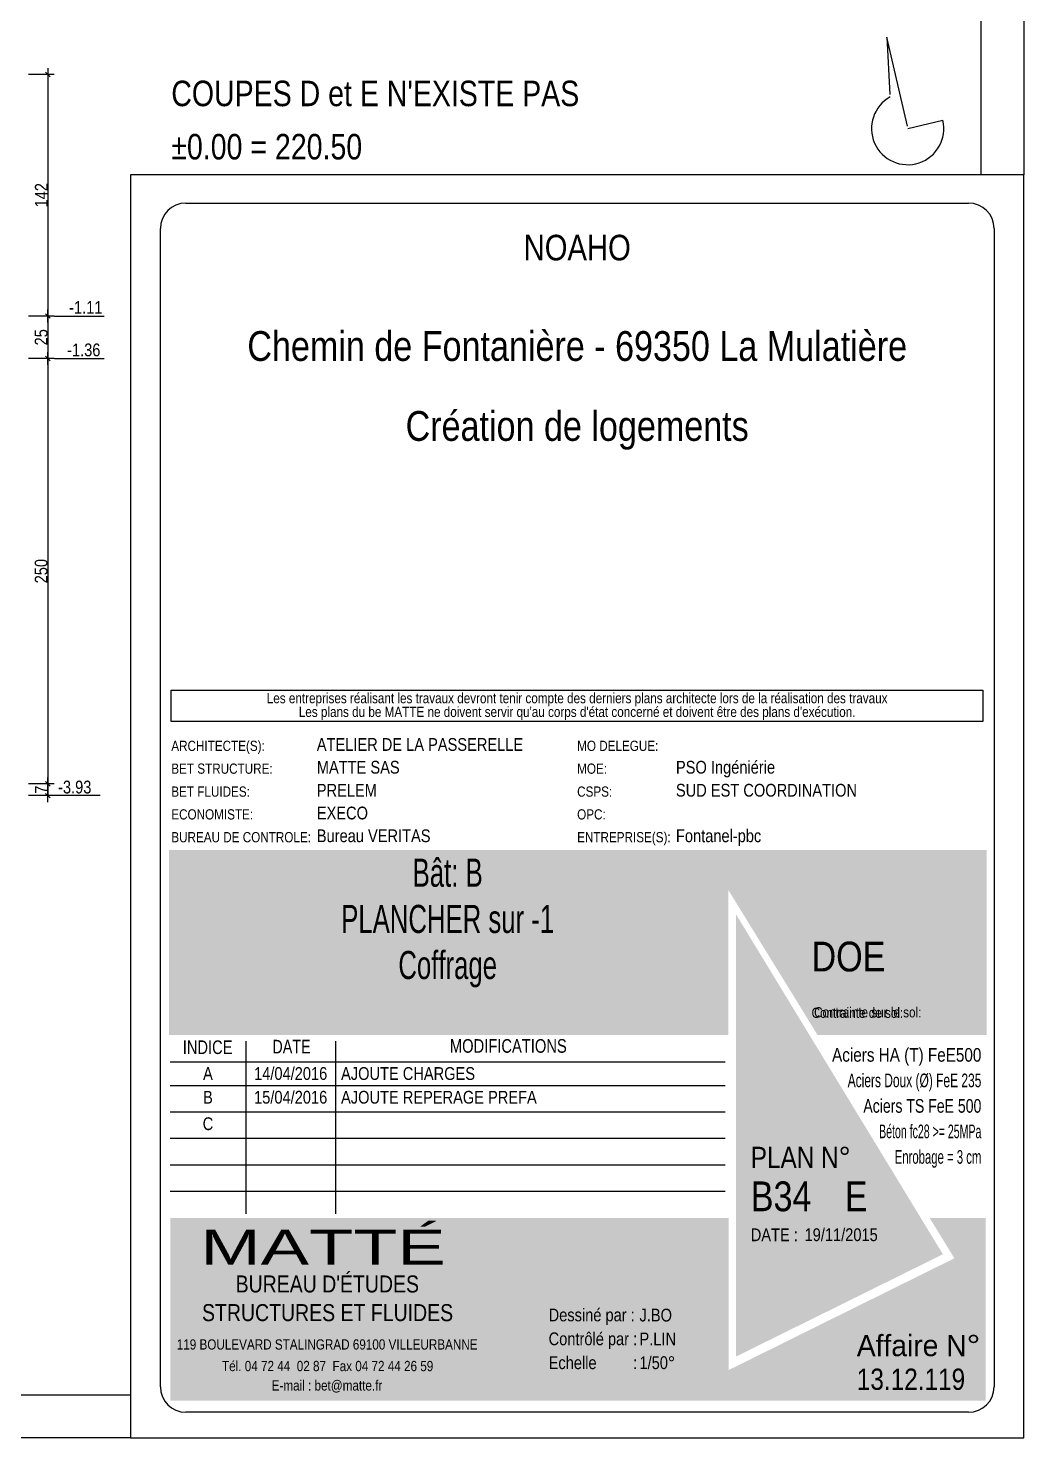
# Model space of a CAD drawing. Header units: millimetres. Extents: x 19188 to 26006, y -37354 to 0.
# Drawn here: x 24836 to 26006, y -37354 to -35696 of the extents above; entities that cross this region are included whole.
import ezdxf
from ezdxf.enums import TextEntityAlignment as Align

# ---------------------------------------------------------------- set-up
doc = ezdxf.new("R2010")
doc.units = ezdxf.units.MM
for name, color, linetype in [('01-Cad  2', 1, 'Continuous'), ('01-cartouche', 7, 'Continuous'), ('01-cartouche-cage A', 7, 'Continuous'), ('01_cote_gen', 4, 'Continuous'), ('01_texte', 230, 'Continuous'), ('AA_COTES', 2, 'Continuous')]:
    doc.layers.add(name, color=color, linetype=linetype)
doc.styles.add('ARIAL NA', font='ARIALN.TTF')
doc.styles.add('cartouche', font='ARIALN.TTF', dxfattribs={"width": 0.01})
doc.styles.add('MATTE_TXT', font='arial.ttf')
doc.styles.add('STYLE2', font='ARIALN.TTF')
doc.styles.add('stylemattecart', font='ARIALN.TTF')
doc.dimstyles.new('JB25', dxfattribs={"dimscale": 0.1, "dimtxt": 150, "dimasz": 15, "dimexe": 0.1, "dimexo": 0.1, "dimgap": 0.09, "dimtad": 1, "dimdec": 1, "dimlfac": 0.5, "dimdsep": 46, "dimtxsty": 'STYLE2', "dimblk1": 'BOND_G', "dimblk2": 'BOND_D', "dimsah": 1, "dimcen": 1.5, "dimdle": 0.01, "dimse1": 1, "dimse2": 1, "dimclrd": 4, "dimclre": 2, "dimclrt": 6, "dimazin": 2, "dimtfac": 2.333333, "dimtdec": 1, "dimtix": 1, "dimtmove": 2, "dimatfit": 3, "dimldrblk": 'BOND_G', "dimfxl": 1, "dimtolj": 1, "dimtzin": 0, "dimarcsym": 0})

# ---------------------------------------------------------------- blocks, each defined once
blk = doc.blocks.new('cartstruc')
at = {"layer": '01-cartouche-cage A', "linetype": 'Continuous'}
h = blk.add_hatch(color=9, dxfattribs=at)
h.dxf.hatch_style = 2
h.paths.add_polyline_path([(-43.6, 691.3), (-1004.8, 691.3), (-1004.8, 473.8), (-347.3, 473.8), (-347.3, 644.1), (-242.5, 473.8), (-43.6, 473.8)])
h.paths.add_polyline_path([(-951, 670.1), (-407.9, 670.1), (-407.9, 498.5), (-951, 498.5)], flags=24)
h.paths.add_polyline_path([(-223.9, 590.8), (-105, 590.8), (-105, 608.8), (-223.9, 608.8)], flags=24)
h.paths.add_polyline_path([(-224.7, 609.7), (-105.7, 609.7), (-105.7, 627.7), (-224.7, 627.7)], flags=24)
h.paths.add_polyline_path([(-226.3, 624.9), (-64.8, 624.9), (-64.8, 652.4), (-226.3, 652.4)], flags=24)
h.paths.add_polyline_path([(-226.3, 646.9), (-85, 646.9), (-85, 674.3), (-226.3, 674.3)], flags=24)
h = blk.add_hatch(color=1, dxfattribs=at)
h.dxf.hatch_style = 2
h.paths.add_polyline_path([(-338.4, 615.7), (-338.4, 95.5), (-95.1, 215.8)])
h.paths.add_polyline_path([(-318.9, 264.4), (-190.8, 265.4), (-191.1, 303.5), (-319.2, 302.5)], flags=24)
h.paths.add_polyline_path([(-326.5, 202.5), (-70.2, 203.9), (-70.5, 265.1), (-326.9, 263.8)], flags=9)
h = blk.add_hatch(color=8, dxfattribs=at)
h.dxf.hatch_style = 2
h.paths.add_polyline_path([(-45, 258.5), (-110.7, 258.5), (-81.6, 211.1), (-347.1, 79.6), (-347.1, 258.5), (-1003.4, 258.5), (-1003.4, 43.7), (-45, 43.7)])
h.paths.add_polyline_path([(-202.1, 89.1), (-60, 89.1), (-60, 127.9), (-202.1, 127.9)], flags=24)
h.paths.add_polyline_path([(-999.3, 201), (-637.8, 201), (-637.8, 47), (-999.3, 47)], flags=24)
h.paths.add_polyline_path([(-978.3, 193.3), (-435, 193.3), (-435, 254.8), (-978.3, 254.8)], flags=24)
h.paths.add_polyline_path([(-559.9, 135.5), (-504.8, 135.5), (-504.8, 166.4), (-559.9, 166.4)], flags=24)
h.paths.add_polyline_path([(-203.2, 50.3), (-56.6, 50.3), (-56.6, 88.6), (-203.2, 88.6)], flags=24)
h.paths.add_polyline_path([(-457.1, 55), (-402.4, 55), (-402.4, 85.9), (-457.1, 85.9)], flags=24)
h.paths.add_polyline_path([(-458.8, 92.7), (-404.1, 92.7), (-404.1, 123.6), (-458.8, 123.6)], flags=24)
h.paths.add_polyline_path([(-557.8, 55.3), (-498.9, 55.3), (-498.9, 86.2), (-557.8, 86.2)], flags=24)
h.paths.add_polyline_path([(-550.6, 93.7), (-498.3, 93.7), (-498.3, 124.6), (-550.6, 124.6)], flags=24)
h.paths.add_polyline_path([(-459.9, 172.5), (-408.3, 172.5), (-408.3, 203.4), (-459.9, 203.4)], flags=24)
h.paths.add_polyline_path([(-547.6, 175), (-500.7, 175), (-500.7, 205.9), (-547.6, 205.9)], flags=24)
h.paths.add_polyline_path([(-562.3, 213.8), (-499.3, 213.8), (-499.3, 244.7), (-562.3, 244.7)], flags=8)
h.paths.add_polyline_path([(-458.6, 213), (-411.3, 213), (-411.3, 243.9), (-458.6, 243.9)], flags=24)
h.paths.add_polyline_path([(-457.7, 133.4), (-405.4, 133.4), (-405.4, 164.4), (-457.7, 164.4)], flags=24)
for p, q in [((0, 1485), (-1050, 1485)), ((-1050, 1485), (-1050, 0)), ((0, 0), (0, 1485)), ((-1050, 0), (0, 0))]:
    blk.add_line(p, q, dxfattribs=at)
at = {"layer": '01-cartouche-cage A', "color": 7, "linetype": 'Continuous'}
for p, q in [((-985, 1452), (-65, 1452)), ((-1015, 60), (-1015, 1422)), ((-35, 1422), (-35, 292.1)), ((-35, 292.1), (-35, 60)), ((-65, 30), (-985, 30))]:
    blk.add_line(p, q, dxfattribs=at)
at = {"layer": '01-cartouche-cage A', "color": 7}
for p, q in [((-1002.2, 879.3), (-48.1, 879.3)), ((-1002.2, 842.3), (-1002.2, 879.3)), ((-48.1, 879.3), (-48.1, 842.3)), ((-48.1, 842.3), (-1002.2, 842.3))]:
    blk.add_line(p, q, dxfattribs=at)
at = {"layer": '01-cartouche-cage A', "color": 8}
for p, q in [((-914.7, 466.6), (-914.7, 263.2)), ((-809.1, 466.6), (-809.1, 263.2)), ((-1003.6, 442.3), (-351, 442.3)), ((-1003.6, 414.4), (-351, 414.4)), ((-1003.6, 383.3), (-351, 383.3)), ((-1003.6, 352.2), (-351, 352.2)), ((-1003.6, 321.1), (-351, 321.1)), ((-1003.6, 290), (-351, 290))]:
    blk.add_line(p, q, dxfattribs=at)
at = {"layer": '01-cartouche-cage A', "color": 7, "linetype": 'Continuous'}
for centre, start, end in [((-985, 1422), 90, 180), ((-65, 1422), 0, 90), ((-985, 60), 180, 270), ((-65, 60), 270, 0)]:
    blk.add_arc(centre, 30, start, end, dxfattribs=at)
at = {"layer": '01-cartouche-cage A', "color": 7, "style": 'stylemattecart'}
for s, p in [('Les entreprises réalisant les travaux devront tenir compte des derniers plans architecte lors de la réalisation des travaux', (-525.1, 869.8)), ("Les plans du be MATTE ne doivent servir qu'au corps d'état concerné et doivent être des plans d'exécution.", (-525.1, 853.7))]:
    blk.add_text(s, height=12, dxfattribs=at).set_placement(p, align=Align.MIDDLE_CENTER)
at = {"layer": '01-cartouche-cage A', "color": 8, "style": 'cartouche'}
for s, p in [('ARCHITECTE(S):', (-1002.2, 807.7)), ('MO DELEGUE:', (-525.1, 807.7)), ('BET STRUCTURE:', (-1002.2, 780.9)), ('MOE:', (-525.1, 780.9)), ('BET FLUIDES:', (-1002.2, 753.9)), ('CSPS:', (-525.1, 753.9)), ('ECONOMISTE:', (-1002.2, 727.1)), ('OPC:', (-525.1, 727.1)), ('ENTREPRISE(S):', (-525.1, 700.3)), ('BUREAU DE CONTROLE:', (-1002.2, 700.3))]:
    blk.add_text(s, height=12, dxfattribs=at).set_placement(p)
at = {"layer": '01-cartouche-cage A', "color": 7, "style": 'stylemattecart'}
for s, height, p in [('Contrainte de sol:', 12, (-249.5, 493.8)), ('Contrainte sur le sol:', 12, (-246.5, 494.4)), ('Dessiné par :', 15, (-558.6, 137)), ('Contrôlé par :', 15, (-558.6, 108.9)), ('119 BOULEVARD STALINGRAD 69100 VILLEURBANNE', 12, (-995.8, 103.8)), ('Tél. 04 72 44  02 87  Fax 04 72 44 26 59', 12, (-942.6, 78.4)), ('Echelle         :', 15, (-558.6, 80.8)), ('E-mail : bet@matte.fr', 12, (-884.2, 55.6))]:
    blk.add_text(s, height=height, dxfattribs=at).set_placement(p)
for s, height, width, p, p2 in [('INDICE', 16, 0.941138, (-988.7, 451.3), (-930.3, 451.3)), ('DATE', 16, 0.922192, (-883.4, 452), (-838.3, 452)), ('MODIFICATIONS', 16, 0.943218, (-674.7, 452.8), (-537.3, 452.8)), ('Aciers HA (T) FeE500', 16, 0.978863, (-225.4, 442.3), (-49.9, 442.3)), ('Aciers Doux (Ø) FeE 235', 16, 0.76709, (-207, 412.3), (-49.9, 412.3)), ('Aciers TS FeE 500', 16, 0.901377, (-188.6, 382.3), (-49.9, 382.3)), ('Béton fc28 >= 25MPa', 16, 0.678142, (-170.1, 352.3), (-49.9, 352.3)), ('Enrobage = 3 cm', 16, 0.726904, (-151.7, 322.3), (-49.9, 322.3)), ('Affaire N°', 25, 1.15762, (-196.3, 96), (-51.1, 96))]:
    blk.add_text(s, height=height, dxfattribs=dict(at, width=width)).set_placement(p, p2, align=Align.FIT)
at = {"layer": '01-cartouche-cage A', "color": 255, "style": 'stylemattecart'}
for s, height, p in [('PLAN N°', 25, (-321, 317.2)), ('DATE :', 15, (-321, 231.2)), ("BUREAU D'ÉTUDES", 20, (-926.6, 170.9)), ('STRUCTURES ET FLUIDES', 20, (-966.1, 137.2))]:
    blk.add_text(s, height=height, dxfattribs=at).set_placement(p)
at = {"layer": '01-cartouche-cage A', "color": 255, "style": 'stylemattecart', "width": 1.812358}
blk.add_text('MATTÉ', height=41, dxfattribs=at).set_placement((-968, 203.6), (-679.6, 203.6), align=Align.FIT)
at = {"layer": '01-cartouche-cage A', "color": 7, "style": 'stylemattecart'}
for tag, height, p in [('NOMCLIENT', 30, (-525, 1399.6)), ('ADRESSE1CLIENT', 25, (-525, 1326.7)), ('ADRESSE2CLIENT', 25, (-525, 1283.9)), ('NOMAFFAIRE1', 45, (-525.1, 1189.8)), ('NOMAFFAIRE2', 45, (-525.1, 1110.4)), ('NOMAFFAIRE3', 45, (-525.1, 1031.7)), ('ADRESSE1AFFAIRE', 20, (-525.1, 943.3)), ('ADRESSE2AFFAIRE', 20, (-525.1, 909.2)), ('INDICE-A', 15, (-959.1, 428.4)), ('DATE-A', 15, (-861.9, 428.4)), ('INDICE-B', 15, (-959.1, 400.5)), ('DATE-B', 15, (-861.9, 400.5)), ('INDICE-C', 15, (-959.1, 369.4)), ('DATE-C', 15, (-861.9, 369.4)), ('INDICE-D', 15, (-959.1, 338.3)), ('DATE-D', 15, (-861.9, 338.3)), ('INDICE-E', 15, (-959.1, 307.2)), ('DATE-E', 15, (-861.9, 307.2)), ('INDICE-F', 15, (-959.1, 276.1)), ('DATE-F', 15, (-861.9, 276.1))]:
    blk.add_attdef(tag, text='', height=height, dxfattribs=at).set_placement(p, align=Align.MIDDLE_CENTER)
for tag, height, p in [('NOMARCHI', 15, (-831.1, 803.3)), ('MODEL', 15, (-408.9, 803.3)), ('BETSTRUCTURE', 15, (-831.1, 776.5)), ('MOE', 15, (-408.9, 776.5)), ('BETFLUIDES', 15, (-831.1, 749.5)), ('CSPS', 15, (-408.9, 749.5)), ('ECONOMISTE', 15, (-831.1, 722.7)), ('OPC', 15, (-408.9, 722.7)), ('BDC', 15, (-831.1, 695.9)), ('NOMENTREPRISE', 15, (-408.9, 695.9)), ('NUMBAT', 27, (-249.5, 614.7)), ('PHASE', 35, (-249.5, 537.9)), ('CONT-SOL', 12, (-138.6, 490.2)), ('NOMDESS', 15, (-451.8, 132.3)), ('NOMING', 15, (-451.8, 104.3)), ('ECH', 15, (-451.8, 76.3)), ('NUMAFF', 25, (-196.3, 48.9))]:
    blk.add_attdef(tag, text='', height=height, dxfattribs=at).set_placement(p, align=Align.BOTTOM_LEFT)
at = {"layer": '01-cartouche-cage A', "color": 7, "style": 'stylemattecart', "width": 0.8}
for tag, p in [('TITRTEPLAN1', (-677.3, 664.6)), ('TITRTEPLAN2', (-677.3, 610.2)), ('TITRTEPLAN3', (-677.3, 556)), ('TITRTEPLAN4', (-677.3, 501.4))]:
    blk.add_attdef(tag, text='', height=33, dxfattribs=at).set_placement(p, align=Align.MIDDLE_CENTER)
at = {"layer": '01-cartouche-cage A', "color": 7, "style": 'stylemattecart'}
for tag, p in [('MODIF-A', (-802.6, 428.4)), ('MODIF-B', (-802.6, 400.5)), ('MODIF-C', (-802.6, 369.4)), ('MODIF-D', (-802.6, 338.3)), ('MODIF-E', (-802.6, 307.2)), ('MODIF-F', (-802.6, 276.1))]:
    blk.add_attdef(tag, text='', height=15, dxfattribs=at).set_placement(p, align=Align.MIDDLE_LEFT)
at = {"layer": '01-cartouche-cage A', "color": 255, "style": 'stylemattecart'}
for tag, height, p in [('N°P', 35, (-321, 256)), ('IP', 35, (-210.3, 256)), ('DATEPLAN', 15, (-257.7, 226.8))]:
    blk.add_attdef(tag, text='', height=height, dxfattribs=at).set_placement(p, align=Align.BOTTOM_LEFT)
blk = doc.blocks.new('BOND_G')
at = {"layer": 'AA_COTES', "color": 0}
for p, q in [((0, -5), (0, 15)), ((5, 0), (-5, 0)), ((1.8, 1.8), (-1.8, -1.8))]:
    blk.add_line(p, q, dxfattribs=at)
blk = doc.blocks.new('BOND_D')
at = {"layer": 'AA_COTES', "color": 0}
for p, q in [((5, 0), (-5, 0)), ((-1.8, -1.8), (1.8, 1.8)), ((0, 5), (0, -15))]:
    blk.add_line(p, q, dxfattribs=at)
blk = doc.blocks.new('*D3400')
at = {"layer": '01_cote_gen', "color": 4, "lineweight": -2, "transparency": 16777216}
blk.add_line((24858.8, -36586.4), (24858.8, -36597.4), dxfattribs=at)
at = {"layer": 'Defpoints', "color": 0, "transparency": 16777216}
for p in [(24835.8, -36584.9, 10), (24835.8, -36598.9), (24858.8, -36598.9)]:
    blk.add_point(p, dxfattribs=at)
at = {"layer": '01_cote_gen', "color": 4, "lineweight": -2, "transparency": 16777216, "xscale": 1.5, "yscale": 1.5, "zscale": 1.5}
for name, p, rotation in [('BOND_G', (24858.8, -36584.9), 90), ('BOND_D', (24858.8, -36598.9), 270)]:
    blk.add_blockref(name, p, dxfattribs=dict(at, rotation=rotation))
at = {"layer": '01_cote_gen', "color": 6, "transparency": 16777216, "insert": (24851.3, -36591.9), "char_height": 15, "attachment_point": 5, "rotation": 90, "style": 'STYLE2'}
blk.add_mtext('\\A1;7', dxfattribs=at)
blk = doc.blocks.new('*D3406')
at = {"layer": '01_cote_gen', "color": 4, "lineweight": -2, "ltscale": 0.1, "transparency": 16777216}
blk.add_line((24858.8, -35752.4), (24858.8, -36033.4), dxfattribs=at)
at = {"layer": 'Defpoints', "color": 0, "ltscale": 0.1, "transparency": 16777216}
for p in [(24420.5, -35750.9), (24756.4, -36034.9), (24858.8, -36034.9)]:
    blk.add_point(p, dxfattribs=at)
at = {"layer": '01_cote_gen', "color": 4, "lineweight": -2, "ltscale": 0.1, "transparency": 16777216, "xscale": 1.5, "yscale": 1.5, "zscale": 1.5}
for name, p, rotation in [('BOND_G', (24858.8, -35750.9), 90), ('BOND_D', (24858.8, -36034.9), 270)]:
    blk.add_blockref(name, p, dxfattribs=dict(at, rotation=rotation))
at = {"layer": '01_cote_gen', "color": 6, "ltscale": 0.1, "transparency": 16777216, "insert": (24851.2, -35892.9), "char_height": 15, "attachment_point": 5, "rotation": 90, "style": 'STYLE2'}
blk.add_mtext('\\A1;142', dxfattribs=at)
blk = doc.blocks.new('*D3407')
at = {"layer": '01_cote_gen', "color": 4, "lineweight": -2, "ltscale": 0.1, "transparency": 16777216}
blk.add_line((24858.8, -36036.4), (24858.8, -36083.4), dxfattribs=at)
at = {"layer": 'Defpoints', "color": 0, "ltscale": 0.1, "transparency": 16777216}
for p in [(24836.3, -36034.9), (24836.3, -36084.9), (24858.8, -36084.9)]:
    blk.add_point(p, dxfattribs=at)
at = {"layer": '01_cote_gen', "color": 4, "lineweight": -2, "ltscale": 0.1, "transparency": 16777216, "xscale": 1.5, "yscale": 1.5, "zscale": 1.5}
for name, p, rotation in [('BOND_G', (24858.8, -36034.9), 90), ('BOND_D', (24858.8, -36084.9), 270)]:
    blk.add_blockref(name, p, dxfattribs=dict(at, rotation=rotation))
at = {"layer": '01_cote_gen', "color": 6, "ltscale": 0.1, "transparency": 16777216, "insert": (24851.1, -36059.9), "char_height": 15, "attachment_point": 5, "rotation": 90, "style": 'STYLE2'}
blk.add_mtext('\\A1;25', dxfattribs=at)
blk = doc.blocks.new('*D3878')
at = {"layer": '01_cote_gen', "color": 4, "lineweight": -2, "ltscale": 0.1, "transparency": 16777216}
blk.add_line((24858.8, -36086.4), (24858.8, -36583.4), dxfattribs=at)
at = {"layer": 'Defpoints', "color": 0, "ltscale": 0.1, "transparency": 16777216}
for p in [(24851.3, -36084.9, 9.3), (24836.3, -36584.9), (24858.8, -36584.9)]:
    blk.add_point(p, dxfattribs=at)
at = {"layer": '01_cote_gen', "color": 4, "lineweight": -2, "ltscale": 0.1, "transparency": 16777216, "xscale": 1.5, "yscale": 1.5, "zscale": 1.5}
for name, p, rotation in [('BOND_G', (24858.8, -36084.9), 90), ('BOND_D', (24858.8, -36584.9), 270)]:
    blk.add_blockref(name, p, dxfattribs=dict(at, rotation=rotation))
at = {"layer": '01_cote_gen', "color": 6, "ltscale": 0.1, "transparency": 16777216, "insert": (24851.1, -36334.9), "char_height": 15, "attachment_point": 5, "rotation": 90, "style": 'STYLE2'}
blk.add_mtext('\\A1;250', dxfattribs=at)

msp = doc.modelspace()

# ---------------------------------------------------------------- linework, layer by layer
at = {"layer": '01-Cad  2'}
for p, q in [((26006.21, -33154.02), (26006.21, -35869.02)), ((25956.21, -35869.02), (25956.21, -33204.02)), ((24956.21, -37304.02), (19237.71, -37304.02)), ((24956.21, -37354.02), (19187.71, -37354.02))]:
    msp.add_line(p, q, dxfattribs=at)
at = {"layer": '01_texte'}
for p, q in [((25869.56, -35811.44), (25845.19, -35707.16)), ((25845.19, -35707.16), (25848.85, -35774.26)), ((25869.72, -35814.39), (25911.16, -35804.7)), ((24866.69, -36034.88, 9.25), (24925.02, -36034.88, 9.25)), ((24866.69, -36084.88, 9.25), (24925.02, -36084.88, 9.25)), ((24920.31, -36598.88), (24866.31, -36598.88))]:
    msp.add_line(p, q, dxfattribs=at)
msp.add_arc((25869.72, -35814.39), 42.56, 119.12103, 13.15202, dxfattribs=at)

# ---------------------------------------------------------------- block references
at = {"layer": '01-cartouche'}
ref = msp.add_blockref('cartstruc', (26006.21, -37354.02), dxfattribs=at)
ref.add_attrib('NOMCLIENT', 'NOAHO', dxfattribs={"color": 7, "height": 30, "style": 'stylemattecart'}).set_placement((25481.2, -35954.4), align=Align.MIDDLE_CENTER)
ref.add_attrib('ADRESSE2CLIENT', 'Chemin de Fontanière - 69350 La Mulatière', dxfattribs={"layer": '01-cartouche-cage A', "color": 7, "height": 35, "style": 'stylemattecart'}).set_placement((25481.18, -36070.16), align=Align.MIDDLE_CENTER)
ref.add_attrib('NOMAFFAIRE1', 'Création de logements', dxfattribs={"layer": '01-cartouche-cage A', "color": 7, "height": 35, "style": 'stylemattecart'}).set_placement((25481.16, -36164.18), align=Align.MIDDLE_CENTER)
ref.add_attrib('NOMARCHI', 'ATELIER DE LA PASSERELLE', dxfattribs={"layer": '01-cartouche-cage A', "color": 7, "height": 15, "style": 'stylemattecart'}).set_placement((25175.08, -36550.71), align=Align.BOTTOM_LEFT)
ref.add_attrib('BETSTRUCTURE', 'MATTE SAS', dxfattribs={"layer": '01-cartouche-cage A', "color": 7, "height": 15, "style": 'stylemattecart'}).set_placement((25175.08, -36577.48), align=Align.BOTTOM_LEFT)
ref.add_attrib('BETFLUIDES', 'PRELEM', dxfattribs={"layer": '01-cartouche-cage A', "color": 7, "height": 15, "style": 'stylemattecart'}).set_placement((25175.08, -36604.54), align=Align.BOTTOM_LEFT)
ref.add_attrib('ECONOMISTE', 'EXECO', dxfattribs={"layer": '01-cartouche-cage A', "color": 7, "height": 15, "style": 'stylemattecart'}).set_placement((25175.08, -36631.31), align=Align.BOTTOM_LEFT)
ref.add_attrib('BDC', 'Bureau VERITAS', dxfattribs={"layer": '01-cartouche-cage A', "color": 7, "height": 15, "style": 'stylemattecart'}).set_placement((25175.08, -36658.09), align=Align.BOTTOM_LEFT)
ref.add_attrib('MOE', 'PSO Ingéniérie', dxfattribs={"layer": '01-cartouche-cage A', "color": 7, "height": 15, "style": 'stylemattecart'}).set_placement((25597.27, -36577.48), align=Align.BOTTOM_LEFT)
ref.add_attrib('CSPS', 'SUD EST COORDINATION', dxfattribs={"layer": '01-cartouche-cage A', "color": 7, "height": 15, "style": 'stylemattecart'}).set_placement((25597.27, -36604.54), align=Align.BOTTOM_LEFT)
ref.add_attrib('NOMENTREPRISE', 'Fontanel-pbc', dxfattribs={"layer": '01-cartouche-cage A', "color": 7, "height": 15, "style": 'stylemattecart'}).set_placement((25597.27, -36658.09), align=Align.BOTTOM_LEFT)
ref.add_attrib('TITRTEPLAN1', 'Bât: B', dxfattribs={"layer": '01-cartouche-cage A', "color": 7, "height": 33, "style": 'stylemattecart', "width": 0.8}).set_placement((25328.93, -36689.47), align=Align.MIDDLE_CENTER)
ref.add_attrib('TITRTEPLAN2', 'PLANCHER sur -1', dxfattribs={"layer": '01-cartouche-cage A', "color": 7, "height": 33, "style": 'stylemattecart', "width": 0.8}).set_placement((25328.93, -36743.86), align=Align.MIDDLE_CENTER)
ref.add_attrib('TITRTEPLAN3', 'Coffrage', dxfattribs={"layer": '01-cartouche-cage A', "color": 7, "height": 33, "style": 'stylemattecart', "width": 0.8}).set_placement((25328.93, -36798.02), align=Align.MIDDLE_CENTER)
ref.add_attrib('PHASE', 'DOE', dxfattribs={"layer": '01-cartouche-cage A', "color": 7, "height": 35, "style": 'stylemattecart'}).set_placement((25756.67, -36816.08), align=Align.BOTTOM_LEFT)
ref.add_attrib('INDICE-A', 'A', dxfattribs={"layer": '01-cartouche-cage A', "color": 7, "height": 15, "style": 'stylemattecart'}).set_placement((25047.09, -36925.65), align=Align.MIDDLE_CENTER)
ref.add_attrib('DATE-A', '14/04/2016', dxfattribs={"layer": '01-cartouche-cage A', "color": 7, "height": 15, "style": 'stylemattecart'}).set_placement((25144.33, -36925.65), align=Align.MIDDLE_CENTER)
ref.add_attrib('MODIF-A', 'AJOUTE CHARGES', dxfattribs={"layer": '01-cartouche-cage A', "color": 7, "height": 15, "style": 'stylemattecart'}).set_placement((25203.58, -36925.65), align=Align.MIDDLE_LEFT)
ref.add_attrib('INDICE-B', 'B', dxfattribs={"layer": '01-cartouche-cage A', "color": 7, "height": 15, "style": 'stylemattecart'}).set_placement((25047.09, -36953.54), align=Align.MIDDLE_CENTER)
ref.add_attrib('DATE-B', '15/04/2016', dxfattribs={"layer": '01-cartouche-cage A', "color": 7, "height": 15, "style": 'stylemattecart'}).set_placement((25144.33, -36953.54), align=Align.MIDDLE_CENTER)
ref.add_attrib('MODIF-B', 'AJOUTE REPERAGE PREFA', dxfattribs={"layer": '01-cartouche-cage A', "color": 7, "height": 15, "style": 'stylemattecart'}).set_placement((25203.58, -36953.54), align=Align.MIDDLE_LEFT)
ref.add_attrib('INDICE-C', 'C', dxfattribs={"layer": '01-cartouche-cage A', "color": 7, "height": 15, "style": 'stylemattecart'}).set_placement((25047.09, -36984.65), align=Align.MIDDLE_CENTER)
ref.add_attrib('N°P', 'B34', dxfattribs={"layer": '01-cartouche-cage A', "color": 255, "height": 35, "style": 'stylemattecart'}).set_placement((25685.25, -37098.06), align=Align.BOTTOM_LEFT)
ref.add_attrib('IP', 'E', dxfattribs={"layer": '01-cartouche-cage A', "color": 255, "height": 35, "style": 'stylemattecart'}).set_placement((25795.87, -37098.06), align=Align.BOTTOM_LEFT)
ref.add_attrib('DATEPLAN', '19/11/2015', dxfattribs={"layer": '01-cartouche-cage A', "color": 255, "height": 15, "style": 'stylemattecart'}).set_placement((25748.49, -37127.19), align=Align.BOTTOM_LEFT)
ref.add_attrib('NOMDESS', 'J.BO', dxfattribs={"layer": '01-cartouche-cage A', "color": 7, "height": 15, "style": 'stylemattecart'}).set_placement((25554.41, -37221.72), align=Align.BOTTOM_LEFT)
ref.add_attrib('NOMING', 'P.LIN', dxfattribs={"layer": '01-cartouche-cage A', "color": 7, "height": 15, "style": 'stylemattecart'}).set_placement((25554.41, -37249.76), align=Align.BOTTOM_LEFT)
ref.add_attrib('ECH', '1/50° ', dxfattribs={"layer": '01-cartouche-cage A', "color": 7, "height": 15, "style": 'stylemattecart'}).set_placement((25554.41, -37277.68), align=Align.BOTTOM_LEFT)
ref.add_attrib('NUMAFF', '13.12.119', dxfattribs={"layer": '01-cartouche-cage A', "color": 7, "height": 25, "style": 'stylemattecart'}).set_placement((25809.88, -37305.11), align=Align.BOTTOM_LEFT)

# ---------------------------------------------------------------- texts
at = {"layer": '01_texte', "style": 'MATTE_TXT', "width": 0.8}
for s, p in [("COUPES D et E N'EXISTE PAS", (25243.8, -35797.13)), ('%%P0.00 = 220.50', (25116.21, -35859.77))]:
    msp.add_text(s, height=30, dxfattribs=at).set_placement(p, align=Align.BOTTOM_CENTER)
at = {"layer": '01_texte', "style": 'ARIAL NA'}
for s, p in [('-1.11', (24883.9, -36032.26, 9.25)), ('-1.36', (24881.53, -36082.26, 9.25)), ('-3.93', (24870.91, -36596.26))]:
    msp.add_text(s, height=15, dxfattribs=at).set_placement(p)

# ---------------------------------------------------------------- dimensions: what is measured, and where the dimension line sits
at = {"layer": '01_cote_gen', "ltscale": 0.1}
for base, p1, p2, picture, middle in [((24858.79, -36034.88, 9.25), (24420.52, -35750.88, 9.25), (24756.41, -36034.88, 9.25), '*D3406', (24851.25, -35892.88, 9.25)), ((24858.79, -36084.88, 9.25), (24836.29, -36034.88, 9.25), (24836.29, -36084.88, 9.25), '*D3407', (24851.12, -36059.88, 9.25)), ((24858.81, -36584.88), (24851.29, -36084.88, 9.25), (24836.31, -36584.88), '*D3878', (24851.15, -36334.88))]:
    dim = msp.add_linear_dim(base=base, p1=p1, p2=p2, angle=90, dimstyle='JB25', dxfattribs=at)
    dim.commit()
    dim.dimension.update_dxf_attribs({"geometry": picture, "text_midpoint": middle})
at = {"layer": '01_cote_gen'}
dim = msp.add_linear_dim(base=(24858.81, -36598.88), p1=(24835.79, -36584.88, 9.99), p2=(24835.79, -36598.88), angle=90, dimstyle='JB25', dxfattribs=at)
dim.commit()
dim.dimension.update_dxf_attribs({"geometry": '*D3400', "text_midpoint": (24851.3, -36591.88)})

doc.saveas('drawing.dxf')
